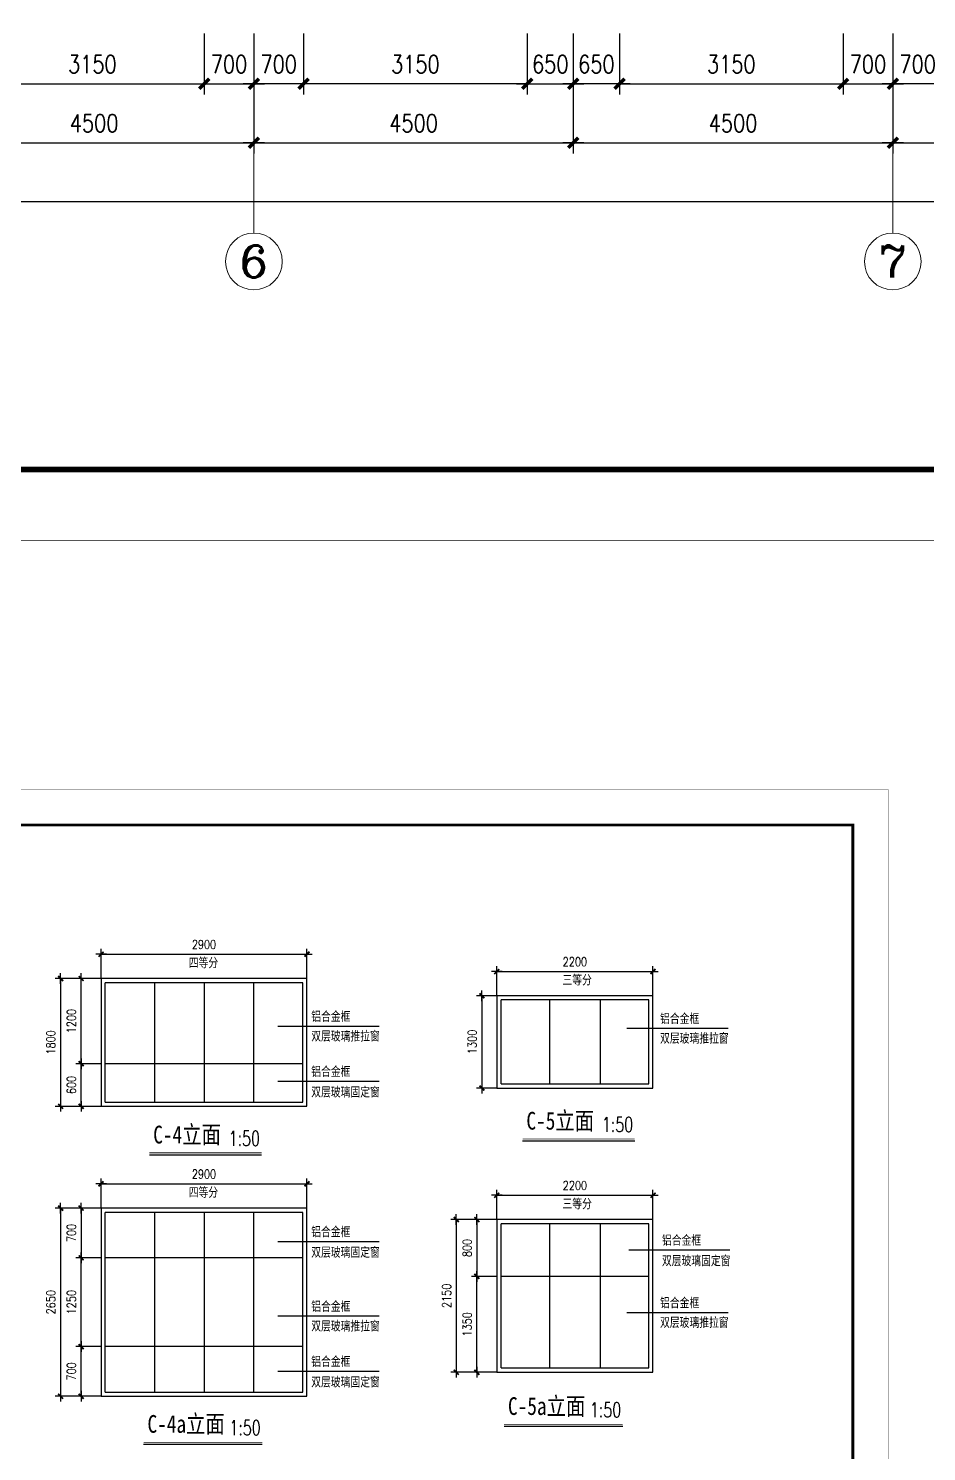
# Model space of a CAD drawing. Extents: x -357449 to -117302, y 127569 to 244935.
# Drawn here: x -321414 to -308764, y 147949 to 167988 of the extents above; entities that cross this region are included whole.
import ezdxf
from ezdxf.enums import TextEntityAlignment as Align

# ---------------------------------------------------------------- set-up
doc = ezdxf.new("R2010")
doc.units = 0
doc.header["$MEASUREMENT"] = 0
doc.layers.get('0').update_dxf_attribs({"linetype": 'CONTINUOUS'})
doc.layers.get('DEFPOINTS').update_dxf_attribs({"linetype": 'CONTINUOUS'})
doc.layers.add('AXIS', color=3, linetype='CONTINUOUS', lineweight=9)
for name, color, linetype in [('JAJU', 8, 'CONTINUOUS'), ('PD42', 11, 'CONTINUOUS'), ('PUB_TEXT', 7, 'CONTINUOUS'), ('WIN', 4, 'CONTINUOUS'), ('WINDOW', 4, 'CONTINUOUS'), ('WINDOWS', 4, 'CONTINUOUS'), ('阳台', 4, 'CONTINUOUS')]:
    doc.layers.add(name, color=color, linetype=linetype)
doc.styles.add('_HZTXT', font='txt.shx', dxfattribs={"bigfont": 'fs.shx'})
doc.styles.add('CHINA', font='SimSun.ttf', dxfattribs={"width": 0.85, "height": 150})
doc.styles.add('COMPLEX', font='COMPLEX.shx')
doc.styles.add('DIM_FONT', font='SIMPLEX.shx', dxfattribs={"width": 0.8})
doc.styles.add('ROMAND', font='romanc.shx', dxfattribs={"bigfont": 'bigfont.shx'})
doc.dimstyles.new('DIMN-200', dxfattribs={"dimtxt": 300, "dimasz": 1, "dimexe": 250, "dimexo": 0, "dimgap": 150, "dimtad": 1, "dimdec": 0, "dimdsep": 46, "dimtxsty": 'DIM_FONT', "dimblk": '_DIMX', "dimcen": 2.5, "dimclrd": 256, "dimclre": 256, "dimclrt": 4, "dimadec": 0, "dimazin": 0, "dimtfac": 1, "dimtdec": 0, "dimtix": 1, "dimtmove": 2, "dimatfit": 3, "dimldrblk": '_DIMX', "dimfxl": 0, "dimtolj": 1, "dimtzin": 0, "dimarcsym": 0})
doc.dimstyles.get("Standard").update_dxf_attribs({"dimtxt": 375, "dimasz": 1, "dimexe": 150, "dimexo": 0, "dimgap": 200, "dimtad": 1, "dimdec": 0, "dimzin": 0, "dimdsep": 46, "dimtxsty": 'DIM_FONT', "dimblk1": '_DIMX', "dimblk2": '_DIMX', "dimsah": 1, "dimcen": 200, "dimclrd": 256, "dimclre": 256, "dimclrt": 4, "dimadec": 0, "dimazin": 0, "dimtfac": 1, "dimtdec": 0, "dimtix": 1, "dimtmove": 2, "dimatfit": 3, "dimldrblk": '_DIMX', "dimfxl": 0, "dimtolj": 1, "dimtzin": 0, "dimarcsym": 0})

# ---------------------------------------------------------------- blocks, each defined once
blk = doc.blocks.new('_DIMX')
blk.add_line((-150, 0), (150, 0))
at = {"const_width": 50}
blk.add_lwpolyline([(-70, -70), (70, 70)], dxfattribs=at)
blk = doc.blocks.new('*D834')
at = {"linetype": 'ByBlock'}
for p, q in [((-313604, 206482), (-313604, 203966)), ((-251004, 206485), (-251004, 203966)), ((-313603, 204116), (-251005, 204116))]:
    blk.add_line(p, q, dxfattribs=at)
at = {"layer": 'DEFPOINTS', "color": 0, "linetype": 'ByBlock'}
for p in [(-313604, 206482), (-251004, 206485), (-251004, 204116)]:
    blk.add_point(p, dxfattribs=at)
at = {"linetype": 'ByBlock', "rotation": 180}
blk.add_blockref('_DIMX', (-313604, 204116), dxfattribs=at)
at = {"linetype": 'ByBlock'}
blk.add_blockref('_DIMX', (-251004, 204116), dxfattribs=at)
at = {"color": 4, "linetype": 'ByBlock', "insert": (-282304, 204391), "char_height": 250, "attachment_point": 5, "style": 'DIM_FONT'}
blk.add_mtext('\\A1;62600', dxfattribs=at)
blk = doc.blocks.new('*D1105')
at = {"linetype": 'ByBlock'}
for p, q in [((-286604, 206482), (-286604, 204795)), ((-282104, 206482), (-282104, 204795)), ((-286603, 204945), (-282105, 204945))]:
    blk.add_line(p, q, dxfattribs=at)
at = {"layer": 'DEFPOINTS', "color": 0, "linetype": 'ByBlock'}
for p in [(-286604, 206482), (-282104, 206482), (-282104, 204945)]:
    blk.add_point(p, dxfattribs=at)
at = {"linetype": 'ByBlock', "rotation": 180}
blk.add_blockref('_DIMX', (-286604, 204945), dxfattribs=at)
at = {"linetype": 'ByBlock'}
blk.add_blockref('_DIMX', (-282104, 204945), dxfattribs=at)
at = {"color": 4, "linetype": 'ByBlock', "insert": (-284354, 205220), "char_height": 250, "attachment_point": 5, "style": 'DIM_FONT'}
blk.add_mtext('\\A1;4500', dxfattribs=at)
blk = doc.blocks.new('*D1103')
at = {"linetype": 'ByBlock'}
for p, q in [((-295604, 206482), (-295604, 204795)), ((-291104, 206482), (-291104, 204795)), ((-295603, 204945), (-291105, 204945))]:
    blk.add_line(p, q, dxfattribs=at)
at = {"layer": 'DEFPOINTS', "color": 0, "linetype": 'ByBlock'}
for p in [(-295604, 206482), (-291104, 206482), (-291104, 204945)]:
    blk.add_point(p, dxfattribs=at)
at = {"linetype": 'ByBlock', "rotation": 180}
blk.add_blockref('_DIMX', (-295604, 204945), dxfattribs=at)
at = {"linetype": 'ByBlock'}
blk.add_blockref('_DIMX', (-291104, 204945), dxfattribs=at)
at = {"color": 4, "linetype": 'ByBlock', "insert": (-293354, 205220), "char_height": 250, "attachment_point": 5, "style": 'DIM_FONT'}
blk.add_mtext('\\A1;4500', dxfattribs=at)
blk = doc.blocks.new('*D916')
at = {"linetype": 'ByBlock'}
for p, q in [((-294904, 206482), (-294904, 205626)), ((-291754, 206482), (-291754, 205626)), ((-291755, 205776), (-294903, 205776))]:
    blk.add_line(p, q, dxfattribs=at)
at = {"layer": 'DEFPOINTS', "color": 0, "linetype": 'ByBlock'}
for p in [(-294904, 206482), (-291754, 206482), (-294904, 205776)]:
    blk.add_point(p, dxfattribs=at)
at = {"linetype": 'ByBlock', "rotation": 180}
blk.add_blockref('_DIMX', (-294904, 205776), dxfattribs=at)
at = {"linetype": 'ByBlock'}
blk.add_blockref('_DIMX', (-291754, 205776), dxfattribs=at)
at = {"color": 4, "linetype": 'ByBlock', "insert": (-293329, 206051), "char_height": 250, "attachment_point": 5, "style": 'DIM_FONT'}
blk.add_mtext('\\A1;3150', dxfattribs=at)
blk = doc.blocks.new('*D1102')
at = {"linetype": 'ByBlock'}
for p, q in [((-300104, 206482), (-300104, 204795)), ((-295604, 206485), (-295604, 204795)), ((-300103, 204945), (-295605, 204945))]:
    blk.add_line(p, q, dxfattribs=at)
at = {"layer": 'DEFPOINTS', "color": 0, "linetype": 'ByBlock'}
for p in [(-300104, 206482), (-295604, 206485), (-295604, 204945)]:
    blk.add_point(p, dxfattribs=at)
at = {"linetype": 'ByBlock', "rotation": 180}
blk.add_blockref('_DIMX', (-300104, 204945), dxfattribs=at)
at = {"linetype": 'ByBlock'}
blk.add_blockref('_DIMX', (-295604, 204945), dxfattribs=at)
at = {"color": 4, "linetype": 'ByBlock', "insert": (-297854, 205220), "char_height": 250, "attachment_point": 5, "style": 'DIM_FONT'}
blk.add_mtext('\\A1;4500', dxfattribs=at)
blk = doc.blocks.new('*D917')
at = {"linetype": 'ByBlock'}
for p, q in [((-299454, 206482), (-299454, 205626)), ((-296304, 206482), (-296304, 205626)), ((-299453, 205776), (-296305, 205776))]:
    blk.add_line(p, q, dxfattribs=at)
at = {"layer": 'DEFPOINTS', "color": 0, "linetype": 'ByBlock'}
for p in [(-299454, 206482), (-296304, 206482), (-296304, 205776)]:
    blk.add_point(p, dxfattribs=at)
at = {"linetype": 'ByBlock', "rotation": 180}
blk.add_blockref('_DIMX', (-299454, 205776), dxfattribs=at)
at = {"linetype": 'ByBlock'}
blk.add_blockref('_DIMX', (-296304, 205776), dxfattribs=at)
at = {"color": 4, "linetype": 'ByBlock', "insert": (-297879, 206051), "char_height": 250, "attachment_point": 5, "style": 'DIM_FONT'}
blk.add_mtext('\\A1;3150', dxfattribs=at)
blk = doc.blocks.new('*D915')
at = {"linetype": 'ByBlock'}
for p, q in [((-295604, 206482), (-295604, 205626)), ((-294904, 206482), (-294904, 205626)), ((-295605, 205776), (-295606, 205776)), ((-294904, 205776), (-295604, 205776)), ((-294903, 205776), (-294902, 205776))]:
    blk.add_line(p, q, dxfattribs=at)
at = {"layer": 'DEFPOINTS', "color": 0, "linetype": 'ByBlock'}
for p in [(-295604, 206482), (-294904, 206482), (-295604, 205776)]:
    blk.add_point(p, dxfattribs=at)
at = {"linetype": 'ByBlock'}
blk.add_blockref('_DIMX', (-295604, 205776), dxfattribs=at)
at = {"linetype": 'ByBlock', "rotation": 180}
blk.add_blockref('_DIMX', (-294904, 205776), dxfattribs=at)
at = {"color": 4, "linetype": 'ByBlock', "insert": (-295254, 206051), "char_height": 250, "attachment_point": 5, "style": 'DIM_FONT'}
blk.add_mtext('\\A1;700', dxfattribs=at)
blk = doc.blocks.new('*D914')
at = {"linetype": 'ByBlock'}
for p, q in [((-296304, 206482), (-296304, 205626)), ((-295604, 206482), (-295604, 205626)), ((-296305, 205776), (-296306, 205776)), ((-296304, 205776), (-295604, 205776)), ((-295603, 205776), (-295602, 205776))]:
    blk.add_line(p, q, dxfattribs=at)
at = {"layer": 'DEFPOINTS', "color": 0, "linetype": 'ByBlock'}
for p in [(-296304, 206482), (-295604, 206482), (-295604, 205776)]:
    blk.add_point(p, dxfattribs=at)
at = {"linetype": 'ByBlock'}
blk.add_blockref('_DIMX', (-296304, 205776), dxfattribs=at)
at = {"linetype": 'ByBlock', "rotation": 180}
blk.add_blockref('_DIMX', (-295604, 205776), dxfattribs=at)
at = {"color": 4, "linetype": 'ByBlock', "insert": (-295954, 206051), "char_height": 250, "attachment_point": 5, "style": 'DIM_FONT'}
blk.add_mtext('\\A1;700', dxfattribs=at)
blk = doc.blocks.new('*D1104')
at = {"linetype": 'ByBlock'}
for p, q in [((-291104, 206482), (-291104, 204795)), ((-286604, 206485), (-286604, 204795)), ((-291103, 204945), (-286605, 204945))]:
    blk.add_line(p, q, dxfattribs=at)
at = {"layer": 'DEFPOINTS', "color": 0, "linetype": 'ByBlock'}
for p in [(-291104, 206482), (-286604, 206485), (-286604, 204945)]:
    blk.add_point(p, dxfattribs=at)
at = {"linetype": 'ByBlock', "rotation": 180}
blk.add_blockref('_DIMX', (-291104, 204945), dxfattribs=at)
at = {"linetype": 'ByBlock'}
blk.add_blockref('_DIMX', (-286604, 204945), dxfattribs=at)
at = {"color": 4, "linetype": 'ByBlock', "insert": (-288854, 205220), "char_height": 250, "attachment_point": 5, "style": 'DIM_FONT'}
blk.add_mtext('\\A1;4500', dxfattribs=at)
blk = doc.blocks.new('*D952')
at = {"linetype": 'ByBlock'}
for p, q in [((-290454, 206482), (-290454, 205626)), ((-287304, 206482), (-287304, 205626)), ((-290453, 205776), (-287305, 205776))]:
    blk.add_line(p, q, dxfattribs=at)
at = {"layer": 'DEFPOINTS', "color": 0, "linetype": 'ByBlock'}
for p in [(-290454, 206482), (-287304, 206482), (-287304, 205776)]:
    blk.add_point(p, dxfattribs=at)
at = {"linetype": 'ByBlock', "rotation": 180}
blk.add_blockref('_DIMX', (-290454, 205776), dxfattribs=at)
at = {"linetype": 'ByBlock'}
blk.add_blockref('_DIMX', (-287304, 205776), dxfattribs=at)
at = {"color": 4, "linetype": 'ByBlock', "insert": (-288879, 206051), "char_height": 250, "attachment_point": 5, "style": 'DIM_FONT'}
blk.add_mtext('\\A1;3150', dxfattribs=at)
blk = doc.blocks.new('*D904')
at = {"linetype": 'ByBlock'}
for p, q in [((-291754, 206485), (-291754, 205626)), ((-291104, 206482), (-291104, 205626)), ((-291755, 205776), (-291756, 205776)), ((-291754, 205776), (-291104, 205776)), ((-291103, 205776), (-291102, 205776))]:
    blk.add_line(p, q, dxfattribs=at)
at = {"layer": 'DEFPOINTS', "color": 0, "linetype": 'ByBlock'}
for p in [(-291754, 206485), (-291104, 206482), (-291104, 205776)]:
    blk.add_point(p, dxfattribs=at)
at = {"linetype": 'ByBlock'}
blk.add_blockref('_DIMX', (-291754, 205776), dxfattribs=at)
at = {"linetype": 'ByBlock', "rotation": 180}
blk.add_blockref('_DIMX', (-291104, 205776), dxfattribs=at)
at = {"color": 4, "linetype": 'ByBlock', "insert": (-291429, 206051), "char_height": 250, "attachment_point": 5, "style": 'DIM_FONT'}
blk.add_mtext('\\A1;650', dxfattribs=at)
blk = doc.blocks.new('*D903')
at = {"linetype": 'ByBlock'}
for p, q in [((-291104, 206482), (-291104, 205626)), ((-290454, 206482), (-290454, 205626)), ((-291105, 205776), (-291106, 205776)), ((-290454, 205776), (-291104, 205776)), ((-290453, 205776), (-290452, 205776))]:
    blk.add_line(p, q, dxfattribs=at)
at = {"layer": 'DEFPOINTS', "color": 0, "linetype": 'ByBlock'}
for p in [(-291104, 206482), (-290454, 206482), (-291104, 205776)]:
    blk.add_point(p, dxfattribs=at)
at = {"linetype": 'ByBlock'}
blk.add_blockref('_DIMX', (-291104, 205776), dxfattribs=at)
at = {"linetype": 'ByBlock', "rotation": 180}
blk.add_blockref('_DIMX', (-290454, 205776), dxfattribs=at)
at = {"color": 4, "linetype": 'ByBlock', "insert": (-290779, 206051), "char_height": 250, "attachment_point": 5, "style": 'DIM_FONT'}
blk.add_mtext('\\A1;650', dxfattribs=at)
blk = doc.blocks.new('*D950')
at = {"linetype": 'ByBlock'}
for p, q in [((-286604, 206482), (-286604, 205626)), ((-285904, 206482), (-285904, 205626)), ((-286605, 205776), (-286606, 205776)), ((-285904, 205776), (-286604, 205776)), ((-285903, 205776), (-285902, 205776))]:
    blk.add_line(p, q, dxfattribs=at)
at = {"layer": 'DEFPOINTS', "color": 0, "linetype": 'ByBlock'}
for p in [(-286604, 206482), (-285904, 206482), (-286604, 205776)]:
    blk.add_point(p, dxfattribs=at)
at = {"linetype": 'ByBlock'}
blk.add_blockref('_DIMX', (-286604, 205776), dxfattribs=at)
at = {"linetype": 'ByBlock', "rotation": 180}
blk.add_blockref('_DIMX', (-285904, 205776), dxfattribs=at)
at = {"color": 4, "linetype": 'ByBlock', "insert": (-286254, 206051), "char_height": 250, "attachment_point": 5, "style": 'DIM_FONT'}
blk.add_mtext('\\A1;700', dxfattribs=at)
blk = doc.blocks.new('*D949')
at = {"linetype": 'ByBlock'}
for p, q in [((-287304, 206482), (-287304, 205626)), ((-286604, 206482), (-286604, 205626)), ((-287305, 205776), (-287306, 205776)), ((-287304, 205776), (-286604, 205776)), ((-286603, 205776), (-286602, 205776))]:
    blk.add_line(p, q, dxfattribs=at)
at = {"layer": 'DEFPOINTS', "color": 0, "linetype": 'ByBlock'}
for p in [(-287304, 206482), (-286604, 206482), (-286604, 205776)]:
    blk.add_point(p, dxfattribs=at)
at = {"linetype": 'ByBlock'}
blk.add_blockref('_DIMX', (-287304, 205776), dxfattribs=at)
at = {"linetype": 'ByBlock', "rotation": 180}
blk.add_blockref('_DIMX', (-286604, 205776), dxfattribs=at)
at = {"color": 4, "linetype": 'ByBlock', "insert": (-286954, 206051), "char_height": 250, "attachment_point": 5, "style": 'DIM_FONT'}
blk.add_mtext('\\A1;700', dxfattribs=at)
blk = doc.blocks.new('*D1407')
at = {"linetype": 'ByBlock'}
for p, q in [((-337356, 150692), (-338000, 150692)), ((-337925, 150692), (-337925, 148043)), ((-337356, 148042), (-338000, 148042))]:
    blk.add_line(p, q, dxfattribs=at)
at = {"layer": 'DEFPOINTS', "color": 0, "linetype": 'ByBlock'}
for p in [(-337356, 150692), (-337925, 148042), (-337356, 148042)]:
    blk.add_point(p, dxfattribs=at)
at = {"linetype": 'ByBlock', "xscale": 0.5, "yscale": 0.5, "zscale": 0.5}
for p, rotation in [((-337925, 150692), 90), ((-337925, 148042), 270)]:
    blk.add_blockref('_DIMX', p, dxfattribs=dict(at, rotation=rotation))
at = {"color": 4, "linetype": 'ByBlock', "insert": (-338063, 149367), "char_height": 125, "attachment_point": 5, "rotation": 90, "style": 'DIM_FONT'}
blk.add_mtext('\\A1;2650', dxfattribs=at)
blk = doc.blocks.new('*D1405')
at = {"linetype": 'ByBlock'}
for p, q in [((-337356, 149992), (-337711, 149992)), ((-337636, 148743), (-337636, 149992)), ((-337356, 148742), (-337711, 148742))]:
    blk.add_line(p, q, dxfattribs=at)
at = {"layer": 'DEFPOINTS', "color": 0, "linetype": 'ByBlock'}
for p in [(-337636, 149992), (-337356, 149992), (-337356, 148742)]:
    blk.add_point(p, dxfattribs=at)
at = {"linetype": 'ByBlock', "xscale": 0.5, "yscale": 0.5, "zscale": 0.5}
for p, rotation in [((-337636, 149992), 90), ((-337636, 148742), 270)]:
    blk.add_blockref('_DIMX', p, dxfattribs=dict(at, rotation=rotation))
at = {"color": 4, "linetype": 'ByBlock', "insert": (-337774, 149367), "char_height": 125, "attachment_point": 5, "rotation": 90, "style": 'DIM_FONT'}
blk.add_mtext('\\A1;1250', dxfattribs=at)
blk = doc.blocks.new('*D1406')
at = {"linetype": 'ByBlock'}
for p, q in [((-337356, 148742), (-337711, 148742)), ((-337636, 148043), (-337636, 148742)), ((-337356, 148042), (-337711, 148042))]:
    blk.add_line(p, q, dxfattribs=at)
at = {"layer": 'DEFPOINTS', "color": 0, "linetype": 'ByBlock'}
for p in [(-337636, 148742), (-337356, 148742), (-337356, 148042)]:
    blk.add_point(p, dxfattribs=at)
at = {"linetype": 'ByBlock', "xscale": 0.5, "yscale": 0.5, "zscale": 0.5}
for p, rotation in [((-337636, 148742), 90), ((-337636, 148042), 270)]:
    blk.add_blockref('_DIMX', p, dxfattribs=dict(at, rotation=rotation))
at = {"color": 4, "linetype": 'ByBlock', "insert": (-337774, 148392), "char_height": 125, "attachment_point": 5, "rotation": 90, "style": 'DIM_FONT'}
blk.add_mtext('\\A1;700', dxfattribs=at)
blk = doc.blocks.new('*D1404')
at = {"linetype": 'ByBlock'}
for p, q in [((-337356, 150692), (-337356, 151109)), ((-334456, 150692), (-334456, 151109)), ((-337355, 151034), (-334456, 151034))]:
    blk.add_line(p, q, dxfattribs=at)
at = {"layer": 'DEFPOINTS', "color": 0, "linetype": 'ByBlock'}
for p in [(-334456, 151034), (-337356, 150692), (-334456, 150692)]:
    blk.add_point(p, dxfattribs=at)
at = {"linetype": 'ByBlock', "xscale": 0.5, "yscale": 0.5, "zscale": 0.5, "rotation": 180}
blk.add_blockref('_DIMX', (-337356, 151034), dxfattribs=at)
at = {"linetype": 'ByBlock', "xscale": 0.5, "yscale": 0.5, "zscale": 0.5}
blk.add_blockref('_DIMX', (-334456, 151034), dxfattribs=at)
at = {"color": 4, "linetype": 'ByBlock', "insert": (-335906, 151171), "char_height": 125, "attachment_point": 5, "style": 'DIM_FONT'}
blk.add_mtext('\\A1;2900', dxfattribs=at)
blk = doc.blocks.new('*D1361')
at = {"linetype": 'ByBlock'}
for p, q in [((-337356, 153925), (-337356, 154342)), ((-334456, 153925), (-334456, 154342)), ((-337355, 154267), (-334456, 154267))]:
    blk.add_line(p, q, dxfattribs=at)
at = {"layer": 'DEFPOINTS', "color": 0, "linetype": 'ByBlock'}
for p in [(-334456, 154267), (-337356, 153925), (-334456, 153925)]:
    blk.add_point(p, dxfattribs=at)
at = {"linetype": 'ByBlock', "xscale": 0.5, "yscale": 0.5, "zscale": 0.5, "rotation": 180}
blk.add_blockref('_DIMX', (-337356, 154267), dxfattribs=at)
at = {"linetype": 'ByBlock', "xscale": 0.5, "yscale": 0.5, "zscale": 0.5}
blk.add_blockref('_DIMX', (-334456, 154267), dxfattribs=at)
at = {"color": 4, "linetype": 'ByBlock', "insert": (-335906, 154404), "char_height": 125, "attachment_point": 5, "style": 'DIM_FONT'}
blk.add_mtext('\\A1;2900', dxfattribs=at)
blk = doc.blocks.new('*D1408')
at = {"linetype": 'ByBlock'}
for p, q in [((-337356, 150692), (-337711, 150692)), ((-337636, 150692), (-337636, 149993)), ((-337356, 149992), (-337711, 149992))]:
    blk.add_line(p, q, dxfattribs=at)
at = {"layer": 'DEFPOINTS', "color": 0, "linetype": 'ByBlock'}
for p in [(-337356, 150692), (-337636, 149992), (-337356, 149992)]:
    blk.add_point(p, dxfattribs=at)
at = {"linetype": 'ByBlock', "xscale": 0.5, "yscale": 0.5, "zscale": 0.5}
for p, rotation in [((-337636, 150692), 90), ((-337636, 149992), 270)]:
    blk.add_blockref('_DIMX', p, dxfattribs=dict(at, rotation=rotation))
at = {"color": 4, "linetype": 'ByBlock', "insert": (-337774, 150342), "char_height": 125, "attachment_point": 5, "rotation": 90, "style": 'DIM_FONT'}
blk.add_mtext('\\A1;700', dxfattribs=at)
blk = doc.blocks.new('*D1374')
at = {"linetype": 'ByBlock'}
for p, q in [((-337356, 153925), (-337711, 153925)), ((-337636, 152726), (-337636, 153925)), ((-337356, 152725), (-337711, 152725))]:
    blk.add_line(p, q, dxfattribs=at)
at = {"layer": 'DEFPOINTS', "color": 0, "linetype": 'ByBlock'}
for p in [(-337636, 153925), (-337356, 153925), (-337356, 152725)]:
    blk.add_point(p, dxfattribs=at)
at = {"linetype": 'ByBlock', "xscale": 0.5, "yscale": 0.5, "zscale": 0.5}
for p, rotation in [((-337636, 153925), 90), ((-337636, 152725), 270)]:
    blk.add_blockref('_DIMX', p, dxfattribs=dict(at, rotation=rotation))
at = {"color": 4, "linetype": 'ByBlock', "insert": (-337774, 153325), "char_height": 125, "attachment_point": 5, "rotation": 90, "style": 'DIM_FONT'}
blk.add_mtext('\\A1;1200', dxfattribs=at)
blk = doc.blocks.new('*D1373')
at = {"linetype": 'ByBlock'}
for p, q in [((-337356, 152725), (-337711, 152725)), ((-337636, 152126), (-337636, 152725)), ((-337356, 152125), (-337711, 152125))]:
    blk.add_line(p, q, dxfattribs=at)
at = {"layer": 'DEFPOINTS', "color": 0, "linetype": 'ByBlock'}
for p in [(-337636, 152725), (-337356, 152725), (-337356, 152125)]:
    blk.add_point(p, dxfattribs=at)
at = {"linetype": 'ByBlock', "xscale": 0.5, "yscale": 0.5, "zscale": 0.5}
for p, rotation in [((-337636, 152725), 90), ((-337636, 152125), 270)]:
    blk.add_blockref('_DIMX', p, dxfattribs=dict(at, rotation=rotation))
at = {"color": 4, "linetype": 'ByBlock', "insert": (-337774, 152425), "char_height": 125, "attachment_point": 5, "rotation": 90, "style": 'DIM_FONT'}
blk.add_mtext('\\A1;600', dxfattribs=at)
blk = doc.blocks.new('*D1372')
at = {"linetype": 'ByBlock'}
for p, q in [((-337356, 153925), (-338000, 153925)), ((-337925, 153925), (-337925, 152126)), ((-337356, 152125), (-338000, 152125))]:
    blk.add_line(p, q, dxfattribs=at)
at = {"layer": 'DEFPOINTS', "color": 0, "linetype": 'ByBlock'}
for p in [(-337356, 153925), (-337925, 152125), (-337356, 152125)]:
    blk.add_point(p, dxfattribs=at)
at = {"linetype": 'ByBlock', "xscale": 0.5, "yscale": 0.5, "zscale": 0.5}
for p, rotation in [((-337925, 153925), 90), ((-337925, 152125), 270)]:
    blk.add_blockref('_DIMX', p, dxfattribs=dict(at, rotation=rotation))
at = {"color": 4, "linetype": 'ByBlock', "insert": (-338063, 153025), "char_height": 125, "attachment_point": 5, "rotation": 90, "style": 'DIM_FONT'}
blk.add_mtext('\\A1;1800', dxfattribs=at)
blk = doc.blocks.new('*D1422')
at = {"linetype": 'ByBlock'}
for p, q in [((-315849, 149761), (-316205, 149761)), ((-316130, 148412), (-316130, 149761)), ((-315849, 148411), (-316205, 148411))]:
    blk.add_line(p, q, dxfattribs=at)
at = {"layer": 'DEFPOINTS', "color": 0, "linetype": 'ByBlock'}
for p in [(-316130, 149761), (-315849, 149761), (-315849, 148411)]:
    blk.add_point(p, dxfattribs=at)
at = {"linetype": 'ByBlock', "xscale": 0.5, "yscale": 0.5, "zscale": 0.5}
for p, rotation in [((-316130, 149761), 90), ((-316130, 148411), 270)]:
    blk.add_blockref('_DIMX', p, dxfattribs=dict(at, rotation=rotation))
at = {"color": 4, "linetype": 'ByBlock', "insert": (-316267, 149086), "char_height": 125, "attachment_point": 5, "rotation": 90, "style": 'DIM_FONT'}
blk.add_mtext('\\A1;1350', dxfattribs=at)
blk = doc.blocks.new('*D1423')
at = {"linetype": 'ByBlock'}
for p, q in [((-315849, 150561), (-316494, 150561)), ((-316419, 150561), (-316419, 148412)), ((-315849, 148411), (-316494, 148411))]:
    blk.add_line(p, q, dxfattribs=at)
at = {"layer": 'DEFPOINTS', "color": 0, "linetype": 'ByBlock'}
for p in [(-315849, 150561), (-316419, 148411), (-315849, 148411)]:
    blk.add_point(p, dxfattribs=at)
at = {"linetype": 'ByBlock', "xscale": 0.5, "yscale": 0.5, "zscale": 0.5}
for p, rotation in [((-316419, 150561), 90), ((-316419, 148411), 270)]:
    blk.add_blockref('_DIMX', p, dxfattribs=dict(at, rotation=rotation))
at = {"color": 4, "linetype": 'ByBlock', "insert": (-316556, 149486), "char_height": 125, "attachment_point": 5, "rotation": 90, "style": 'DIM_FONT'}
blk.add_mtext('\\A1;2150', dxfattribs=at)
blk = doc.blocks.new('*D1420')
at = {"linetype": 'ByBlock'}
for p, q in [((-315849, 150561), (-315849, 150978)), ((-315849, 150903), (-313650, 150903)), ((-313649, 150561), (-313649, 150978))]:
    blk.add_line(p, q, dxfattribs=at)
at = {"layer": 'DEFPOINTS', "color": 0, "linetype": 'ByBlock'}
for p in [(-313649, 150903), (-315849, 150561), (-313649, 150561)]:
    blk.add_point(p, dxfattribs=at)
at = {"linetype": 'ByBlock', "xscale": 0.5, "yscale": 0.5, "zscale": 0.5, "rotation": 180}
blk.add_blockref('_DIMX', (-315849, 150903), dxfattribs=at)
at = {"linetype": 'ByBlock', "xscale": 0.5, "yscale": 0.5, "zscale": 0.5}
blk.add_blockref('_DIMX', (-313649, 150903), dxfattribs=at)
at = {"color": 4, "linetype": 'ByBlock', "insert": (-314749, 151040), "char_height": 125, "attachment_point": 5, "style": 'DIM_FONT'}
blk.add_mtext('\\A1;2200', dxfattribs=at)
blk = doc.blocks.new('*D1362')
at = {"linetype": 'ByBlock'}
for p, q in [((-315849, 153713), (-315849, 154129)), ((-313649, 153713), (-313649, 154129)), ((-315849, 154054), (-313650, 154054))]:
    blk.add_line(p, q, dxfattribs=at)
at = {"layer": 'DEFPOINTS', "color": 0, "linetype": 'ByBlock'}
for p in [(-313649, 154054), (-315849, 153713), (-313649, 153713)]:
    blk.add_point(p, dxfattribs=at)
at = {"linetype": 'ByBlock', "xscale": 0.5, "yscale": 0.5, "zscale": 0.5, "rotation": 180}
blk.add_blockref('_DIMX', (-315849, 154054), dxfattribs=at)
at = {"linetype": 'ByBlock', "xscale": 0.5, "yscale": 0.5, "zscale": 0.5}
blk.add_blockref('_DIMX', (-313649, 154054), dxfattribs=at)
at = {"color": 4, "linetype": 'ByBlock', "insert": (-314749, 154192), "char_height": 125, "attachment_point": 5, "style": 'DIM_FONT'}
blk.add_mtext('\\A1;2200', dxfattribs=at)
blk = doc.blocks.new('*D1363')
at = {"linetype": 'ByBlock'}
for p, q in [((-315849, 153713), (-316133, 153713)), ((-316058, 153713), (-316058, 152414)), ((-315849, 152413), (-316133, 152413))]:
    blk.add_line(p, q, dxfattribs=at)
at = {"layer": 'DEFPOINTS', "color": 0, "linetype": 'ByBlock'}
for p in [(-315849, 153713), (-316058, 152413), (-315849, 152413)]:
    blk.add_point(p, dxfattribs=at)
at = {"linetype": 'ByBlock', "xscale": 0.5, "yscale": 0.5, "zscale": 0.5}
for p, rotation in [((-316058, 153713), 90), ((-316058, 152413), 270)]:
    blk.add_blockref('_DIMX', p, dxfattribs=dict(at, rotation=rotation))
at = {"color": 4, "linetype": 'ByBlock', "insert": (-316196, 153063), "char_height": 125, "attachment_point": 5, "rotation": 90, "style": 'DIM_FONT'}
blk.add_mtext('\\A1;1300', dxfattribs=at)
blk = doc.blocks.new('*D1424')
at = {"linetype": 'ByBlock'}
for p, q in [((-315849, 150561), (-316205, 150561)), ((-316130, 150561), (-316130, 149762)), ((-315849, 149761), (-316205, 149761))]:
    blk.add_line(p, q, dxfattribs=at)
at = {"layer": 'DEFPOINTS', "color": 0, "linetype": 'ByBlock'}
for p in [(-315849, 150561), (-316130, 149761), (-315849, 149761)]:
    blk.add_point(p, dxfattribs=at)
at = {"linetype": 'ByBlock', "xscale": 0.5, "yscale": 0.5, "zscale": 0.5}
for p, rotation in [((-316130, 150561), 90), ((-316130, 149761), 270)]:
    blk.add_blockref('_DIMX', p, dxfattribs=dict(at, rotation=rotation))
at = {"color": 4, "linetype": 'ByBlock', "insert": (-316267, 150161), "char_height": 125, "attachment_point": 5, "rotation": 90, "style": 'DIM_FONT'}
blk.add_mtext('\\A1;800', dxfattribs=at)

msp = doc.modelspace()

# ---------------------------------------------------------------- linework, layer by layer
for points, const_width in [([(-238544.99, 160779.75), (-357444.99, 160779.75), (-357444.99, 244879.75), (-238544.99, 244879.75)], 8), ([(-239544.99, 243879.75), (-239544.99, 161779.75), (-354944.99, 161779.75), (-354944.99, 243879.75)], 80), ([(-309303.31, 157270.75), (-351353.31, 157270.75), (-351353.31, 127570.75), (-309303.31, 127570.75)], 4), ([(-350103.31, 128070.75), (-350103.31, 156770.75), (-309803.31, 156770.75), (-309803.31, 128070.75)], 40)]:
    msp.add_lwpolyline(points, close=True, dxfattribs=dict(const_width=const_width))
at = {"layer": 'AXIS'}
for p, q in [((-318239.36, 165106.93), (-318239.36, 167919.16)), ((-309239.36, 165106.93), (-309239.36, 167919.16))]:
    msp.add_line(p, q, dxfattribs=at)
for centre in [(-318239.36, 164706.93), (-309239.36, 164706.93)]:
    msp.add_circle(centre, 400, dxfattribs=at)
at = {"layer": 'JAJU', "color": 8}
for points in [[(-319793.26, 153836.34, 0, 20, 0), (-319893.26, 153836.34, 0, 0, 0), (-320093.26, 153836.34, 0, 0, 0)], [(-319507.42, 153836.34, 0, 20, 0), (-319407.42, 153836.34, 0, 0, 0), (-319207.42, 153836.34, 0, 0, 0)], [(-318399.86, 153836.34, 0, 20, 0), (-318499.86, 153836.34, 0, 0, 0), (-318699.86, 153836.34, 0, 0, 0)], [(-318114.01, 153836.34, 0, 20, 0), (-318014.01, 153836.34, 0, 0, 0), (-317814.01, 153836.34, 0, 0, 0)], [(-314268.05, 153805.89, 0, 20, 0), (-314368.05, 153805.89, 0, 0, 0), (-314568.05, 153805.89, 0, 0, 0)], [(-313929.07, 153805.89, 0, 20, 0), (-313829.07, 153805.89, 0, 0, 0), (-313629.07, 153805.89, 0, 0, 0)], [(-313501.67, 153805.89, 0, 20, 0), (-313601.67, 153805.89, 0, 0, 0), (-313801.67, 153805.89, 0, 0, 0)], [(-313162.69, 153805.89, 0, 20, 0), (-313062.69, 153805.89, 0, 0, 0), (-312862.69, 153805.89, 0, 0, 0)], [(-319793.26, 150011.31, 0, 20, 0), (-319893.26, 150011.31, 0, 0, 0), (-320093.26, 150011.31, 0, 0, 0)], [(-319507.42, 150011.31, 0, 20, 0), (-319407.42, 150011.31, 0, 0, 0), (-319207.42, 150011.31, 0, 0, 0)], [(-318399.86, 150011.31, 0, 20, 0), (-318499.86, 150011.31, 0, 0, 0), (-318699.86, 150011.31, 0, 0, 0)], [(-318114.01, 150011.31, 0, 20, 0), (-318014.01, 150011.31, 0, 0, 0), (-317814.01, 150011.31, 0, 0, 0)], [(-314268.05, 149804.19, 0, 20, 0), (-314368.05, 149804.19, 0, 0, 0), (-314568.05, 149804.19, 0, 0, 0)], [(-313929.07, 149804.19, 0, 20, 0), (-313829.07, 149804.19, 0, 0, 0), (-313629.07, 149804.19, 0, 0, 0)], [(-313501.67, 149804.19, 0, 20, 0), (-313601.67, 149804.19, 0, 0, 0), (-313801.67, 149804.19, 0, 0, 0)], [(-313162.69, 149804.19, 0, 20, 0), (-313062.69, 149804.19, 0, 0, 0), (-312862.69, 149804.19, 0, 0, 0)]]:
    msp.add_lwpolyline(points, format="xyseb", dxfattribs=at)
at = {"layer": 'PD42'}
for p, q in [((-317551.53, 154550.43), (-320331.53, 154550.43)), ((-320331.53, 152870.43), (-320331.53, 154550.43)), ((-319636.53, 154550.43), (-319636.53, 152870.43)), ((-318941.53, 154550.43), (-318941.53, 152870.43)), ((-318246.53, 154550.43), (-318246.53, 152870.43)), ((-317551.53, 152870.43), (-317551.53, 154550.43)), ((-312677.79, 154307.7), (-314757.79, 154307.7)), ((-314757.79, 153127.7), (-314757.79, 154307.7)), ((-314073.84, 154307.7), (-314073.84, 153127.7)), ((-313361.73, 154307.7), (-313361.73, 153127.7)), ((-312677.79, 153127.7), (-312677.79, 154307.7)), ((-317551.53, 153410.43), (-320331.53, 153410.43)), ((-314757.79, 153127.7), (-312677.79, 153127.7)), ((-320331.53, 152870.43), (-317551.53, 152870.43)), ((-320331.53, 148787.43), (-320331.53, 151317.43)), ((-317551.53, 151317.43), (-320331.53, 151317.43)), ((-319636.53, 151317.43), (-319636.53, 148787.43)), ((-318941.53, 151317.43), (-318941.53, 148787.43)), ((-318246.53, 151317.43), (-318246.53, 148787.43)), ((-317551.53, 148787.43), (-317551.53, 151317.43)), ((-314757.79, 149126), (-314757.79, 151156)), ((-312677.79, 151156), (-314757.79, 151156)), ((-314073.84, 151156), (-314073.84, 149126)), ((-313361.73, 151156), (-313361.73, 149126)), ((-312677.79, 149126), (-312677.79, 151156)), ((-317551.53, 150677.43), (-320331.53, 150677.43)), ((-312677.79, 150416), (-314757.79, 150416)), ((-317551.53, 149427.43), (-320331.53, 149427.43)), ((-314757.79, 149126), (-312677.79, 149126)), ((-320331.53, 148787.43), (-317551.53, 148787.43))]:
    msp.add_line(p, q, dxfattribs=at)
at = {"layer": 'PUB_TEXT'}
for p, q in [((-312875, 152319.44), (-314455.07, 152319.44)), ((-318131.4, 152124.22), (-319711.46, 152124.22)), ((-313043.72, 148301.4), (-314714.77, 148301.4)), ((-318121.2, 148049.74), (-319792.24, 148049.74))]:
    msp.add_line(p, q, dxfattribs=at)
at = {"layer": 'PUB_TEXT', "const_width": 12}
for points in [[(-312875, 152349.55), (-314455.07, 152349.55)], [(-318131.4, 152154.33), (-319711.46, 152154.33)], [(-313043.72, 148331.51), (-314714.77, 148331.51)], [(-318121.2, 148079.85), (-319792.24, 148079.85)]]:
    msp.add_lwpolyline(points, dxfattribs=at)
at = {"layer": 'WIN'}
for p, q in [((-316473.93, 153936.56), (-317899.41, 153936.56)), ((-311560.47, 153906.11), (-312985.95, 153906.11)), ((-316473.93, 153160.7), (-317899.41, 153160.7)), ((-316473.93, 150904.32), (-317899.41, 150904.32)), ((-311533.84, 150785.03), (-312959.32, 150785.03)), ((-311560.47, 149904.41), (-312985.95, 149904.41)), ((-316473.93, 149853.56), (-317899.41, 149853.56)), ((-316473.93, 149077.69), (-317899.41, 149077.69))]:
    msp.add_line(p, q, dxfattribs=at)
at = {"layer": '阳台'}
for points in [[(-320391.53, 152810.43), (-317491.53, 152810.43), (-317491.53, 154610.43), (-320391.53, 154610.43), (-320391.53, 152810.43), (-320391.53, 152810.43)], [(-314817.79, 153067.7), (-312617.79, 153067.7), (-312617.79, 154367.7), (-314817.79, 154367.7), (-314817.79, 153067.7), (-314817.79, 153067.7)], [(-320391.53, 148727.43), (-317491.53, 148727.43), (-317491.53, 151377.43), (-320391.53, 151377.43), (-320391.53, 148727.43), (-320391.53, 148727.43)], [(-314817.79, 149066), (-312617.79, 149066), (-312617.79, 151216), (-314817.79, 151216), (-314817.79, 149066), (-314817.79, 149066)]]:
    msp.add_lwpolyline(points, dxfattribs=at)

# ---------------------------------------------------------------- texts
at = {"layer": 'AXIS', "style": 'COMPLEX', "width": 1.339286}
for tag, p, p2 in [('6', (-318439.36, 164482.93), (-318039.36, 164482.93)), ('7', (-309439.36, 164482.93), (-309039.36, 164482.93))]:
    msp.add_attdef(tag, text='', height=448, dxfattribs=at).set_placement(p, p2, align=Align.FIT)
at = {"layer": 'PUB_TEXT'}
for s, height, style, width, p in [('四等分', 150, '_HZTXT', 0.8, (-319156.31, 154754.18)), ('三等分', 150, '_HZTXT', 0.8, (-313892.33, 154511.44)), ('铝合金框', 150, '_HZTXT', 0.8, (-317431.29, 153997.54)), ('铝合金框', 150, '_HZTXT', 0.8, (-312517.84, 153967.09)), ('双层玻璃推拉窗', 150, '_HZTXT', 0.8, (-317431.29, 153721.53)), ('双层玻璃推拉窗', 150, '_HZTXT', 0.8, (-312517.84, 153691.07)), ('铝合金框', 150, '_HZTXT', 0.8, (-317431.29, 153221.67)), ('双层玻璃固定窗', 150, '_HZTXT', 0.8, (-317431.29, 152934.04)), ('C-5立面', 250, 'CHINA', 0.8, (-314400.62, 152482.59)), ('C-4立面', 250, 'CHINA', 0.8, (-319657.02, 152287.37)), ('1:50', 210, 'ROMAND', 0.7, (-313338.02, 152449.03)), ('1:50', 210, 'ROMAND', 0.7, (-318594.41, 152253.81)), ('四等分', 150, '_HZTXT', 0.8, (-319156.31, 151521.17)), ('三等分', 150, '_HZTXT', 0.8, (-313892.33, 151359.74)), ('铝合金框', 150, '_HZTXT', 0.8, (-317431.29, 150965.29)), ('铝合金框', 150, '_HZTXT', 0.8, (-312491.21, 150846.01)), ('双层玻璃固定窗', 150, '_HZTXT', 0.8, (-317431.29, 150677.66)), ('双层玻璃固定窗', 150, '_HZTXT', 0.8, (-312491.21, 150558.38)), ('铝合金框', 150, '_HZTXT', 0.8, (-312517.84, 149965.39)), ('铝合金框', 150, '_HZTXT', 0.8, (-317431.29, 149914.53)), ('双层玻璃推拉窗', 150, '_HZTXT', 0.8, (-317431.29, 149638.52)), ('双层玻璃推拉窗', 150, '_HZTXT', 0.8, (-312517.84, 149689.37)), ('铝合金框', 150, '_HZTXT', 0.8, (-317431.29, 149138.67)), ('双层玻璃固定窗', 150, '_HZTXT', 0.8, (-317431.29, 148851.04)), ('C-5a立面', 250, 'CHINA', 0.8, (-314660.32, 148464.55)), ('C-4a立面', 250, 'CHINA', 0.8, (-319737.79, 148212.89)), ('1:50', 210, 'ROMAND', 0.7, (-313506.74, 148430.99)), ('1:50', 210, 'ROMAND', 0.7, (-318584.21, 148179.33))]:
    msp.add_text(s, height=height, dxfattribs=dict(at, style=style, width=width)).set_placement(p)

# ---------------------------------------------------------------- dimensions: what is measured, and where the dimension line sits
at = {"layer": 'AXIS'}
for base, p1, p2, dimstyle, override, picture, middle in [((-273639.36, 165549.45), (-336239.36, 167915.94), (-273639.36, 167919.16), 'Standard', {"dimtxt": 250, "dimgap": 150, "dimblk": '_DIMX'}, '*D834', (-304939.36, 165824.45)), ((-313739.36, 167209.89), (-314389.36, 167919.16), (-313739.36, 167915.94), 'DIMN-200', {"dimtxt": 250, "dimexe": 150, "dimzin": 0, "dimblk1": '_DIMX', "dimblk2": '_DIMX', "dimsah": 1, "dimcen": 200}, '*D904', (-314064.36, 167484.89))]:
    dim = msp.add_linear_dim(base=base, p1=p1, p2=p2, dimstyle=dimstyle, override=override, dxfattribs=at)
    dim.commit()
    dim.dimension.update_dxf_attribs({"geometry": picture, "text_midpoint": middle, "insert": (-22635.49, -38566.22)})
for base, p1, p2, picture, middle in [((-318239.36, 166378.75), (-322739.36, 167915.94), (-318239.36, 167919.16), '*D1102', (-320489.36, 166653.75)), ((-309239.36, 166378.75), (-313739.36, 167915.94), (-309239.36, 167919.16), '*D1104', (-311489.36, 166653.75)), ((-313739.36, 167209.89), (-313089.36, 167915.94), (-313739.36, 167915.94), '*D903', (-313414.36, 167484.89))]:
    dim = msp.add_linear_dim(base=base, p1=p1, p2=p2, angle=180, dimstyle='DIMN-200', override={"dimtxt": 250, "dimexe": 150, "dimzin": 0, "dimblk1": '_DIMX', "dimblk2": '_DIMX', "dimsah": 1, "dimcen": 200}, dxfattribs=at)
    dim.commit()
    dim.dimension.update_dxf_attribs({"geometry": picture, "text_midpoint": middle, "insert": (-22635.49, -38566.22)})
for p1, p2, distance, picture, middle in [((-322089.36, 167915.94), (-318939.36, 167915.94), -706.05, '*D917', (-320514.36, 167484.89)), ((-318939.36, 167915.94), (-318239.36, 167915.94), -706.05, '*D914', (-318589.36, 167484.89)), ((-317539.36, 167915.94), (-318239.36, 167915.94), 706.05, '*D915', (-317889.36, 167484.89)), ((-314389.36, 167915.94), (-317539.36, 167915.94), 706.05, '*D916', (-315964.36, 167484.89)), ((-313089.36, 167915.94), (-309939.36, 167915.94), -706.05, '*D952', (-311514.36, 167484.89)), ((-309939.36, 167915.94), (-309239.36, 167915.94), -706.05, '*D949', (-309589.36, 167484.89)), ((-308539.36, 167915.94), (-309239.36, 167915.94), 706.05, '*D950', (-308889.36, 167484.89))]:
    dim = msp.add_aligned_dim(p1=p1, p2=p2, distance=distance, dimstyle='DIMN-200', override={"dimtxt": 250, "dimexe": 150, "dimzin": 0, "dimblk1": '_DIMX', "dimblk2": '_DIMX', "dimsah": 1, "dimcen": 200}, dxfattribs=at)
    dim.commit()
    dim.dimension.update_dxf_attribs({"geometry": picture, "text_midpoint": middle, "insert": (-22635.49, -38566.22)})
at = {"layer": 'WINDOW'}
for base, p1, p2, picture, middle in [((-313739.36, 166378.75), (-318239.36, 167915.94), (-313739.36, 167915.94), '*D1103', (-315989.36, 166653.75)), ((-304739.36, 166378.75), (-309239.36, 167915.94), (-304739.36, 167915.94), '*D1105', (-306989.36, 166653.75))]:
    dim = msp.add_linear_dim(base=base, p1=p1, p2=p2, dimstyle='Standard', override={"dimtxt": 250, "dimgap": 150, "dimblk": '_DIMX'}, dxfattribs=at)
    dim.commit()
    dim.dimension.update_dxf_attribs({"geometry": picture, "text_midpoint": middle, "insert": (-22635.49, -38566.22)})
at = {"layer": 'WINDOWS'}
for base, p1, p2, picture, middle, set_off in [((-317491.53, 154951.81), (-320391.53, 154610.43), (-317491.53, 154610.43), '*D1361', (-318941.53, 155089.31), (16964.25, 685.12)), ((-312617.79, 154709.08), (-314817.79, 154367.7), (-312617.79, 154367.7), '*D1362', (-313717.79, 154846.58), (1031.39, 654.67)), ((-317491.53, 151718.81), (-320391.53, 151377.43), (-317491.53, 151377.43), '*D1404', (-318941.53, 151856.31), (16964.25, 685.12)), ((-312617.79, 151557.38), (-314817.79, 151216), (-312617.79, 151216), '*D1420', (-313717.79, 151694.88), (1031.39, 654.67))]:
    dim = msp.add_linear_dim(base=base, p1=p1, p2=p2, dimstyle='Standard', override={"dimscale": 0.5, "dimtxt": 250, "dimgap": 150, "dimblk": '_DIMX'}, dxfattribs=at)
    dim.commit()
    dim.dimension.update_dxf_attribs({"geometry": picture, "text_midpoint": middle, "insert": set_off})
for base, p1, p2, picture, middle, set_off in [((-320961.23, 152810.43), (-320391.53, 154610.43), (-320391.53, 152810.43), '*D1372', (-321098.73, 153710.43), (16964.25, 685.12)), ((-320672.17, 154610.43), (-320391.53, 153410.43), (-320391.53, 154610.43), '*D1374', (-320809.67, 154010.43), (16964.25, 685.12)), ((-315027.1, 153067.7), (-314817.79, 154367.7), (-314817.79, 153067.7), '*D1363', (-315164.6, 153717.7), (1031.39, 654.67)), ((-320672.17, 153410.43), (-320391.53, 152810.43), (-320391.53, 153410.43), '*D1373', (-320809.67, 153110.43), (16964.25, 685.12)), ((-320961.23, 148727.43), (-320391.53, 151377.43), (-320391.53, 148727.43), '*D1407', (-321098.73, 150052.43), (16964.25, 685.12)), ((-320672.17, 150677.43), (-320391.53, 151377.43), (-320391.53, 150677.43), '*D1408', (-320809.67, 151027.43), (16964.25, 685.12)), ((-315387.48, 149066), (-314817.79, 151216), (-314817.79, 149066), '*D1423', (-315524.98, 150141), (1031.39, 654.67)), ((-315098.42, 150416), (-314817.79, 151216), (-314817.79, 150416), '*D1424', (-315235.92, 150816), (1031.39, 654.67)), ((-320672.17, 150677.43), (-320391.53, 149427.43), (-320391.53, 150677.43), '*D1405', (-320809.67, 150052.43), (16964.25, 685.12)), ((-315098.42, 150416), (-314817.79, 149066), (-314817.79, 150416), '*D1422', (-315235.92, 149741), (1031.39, 654.67)), ((-320672.17, 149427.43), (-320391.53, 148727.43), (-320391.53, 149427.43), '*D1406', (-320809.67, 149077.43), (16964.25, 685.12))]:
    dim = msp.add_linear_dim(base=base, p1=p1, p2=p2, angle=90, dimstyle='Standard', override={"dimscale": 0.5, "dimtxt": 250, "dimgap": 150, "dimblk": '_DIMX'}, dxfattribs=at)
    dim.commit()
    dim.dimension.update_dxf_attribs({"geometry": picture, "text_midpoint": middle, "insert": set_off})

doc.saveas('drawing.dxf')
